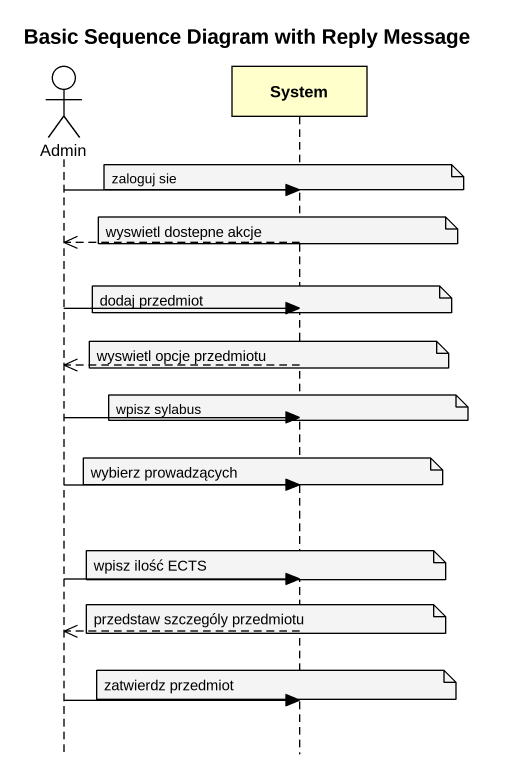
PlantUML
@startuml
title Basic Sequence Diagram with Reply Message
hide footbox
actor Admin
participant System

note over System : zaloguj sie
Admin -> System
note over System : wyswietl dostepne akcje
System -->> Admin
note over System : dodaj przedmiot
Admin -> System
note over System : wyswietl opcje przedmiotu
System -->> Admin
note over System : wpisz sylabus
Admin -> System
note over System : wybierz prowadzących
Admin -> System
note over System : wpisz ilość ECTS
Admin -> System
note over System : przedstaw szczególy przedmiotu
System -->> Admin
note over System : zatwierdz przedmiot
Admin -> System
@enduml
